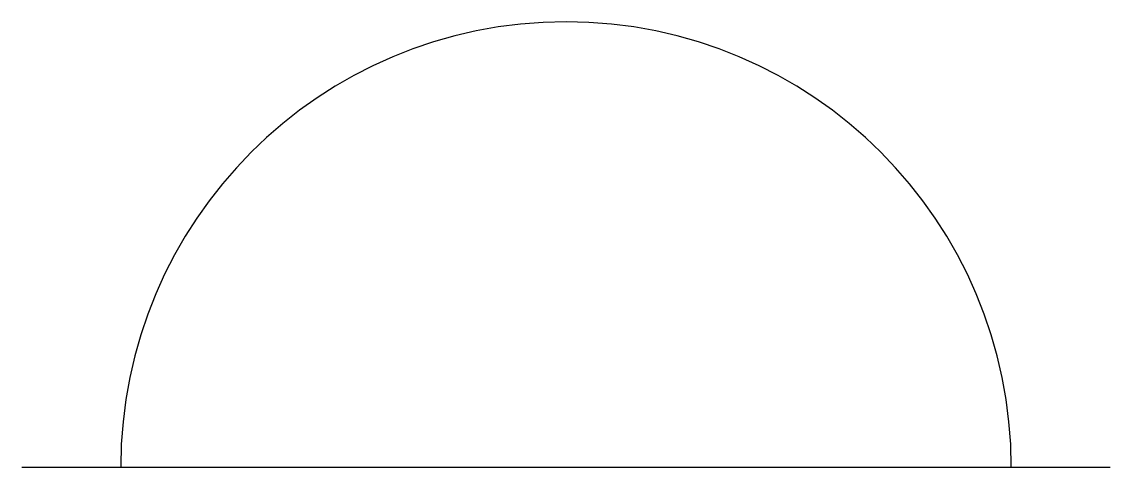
# Model space of a CAD drawing. Extents: x -2.2 to 2.2, y 0 to 1.8.
import ezdxf

# ---------------------------------------------------------------- set-up
doc = ezdxf.new("R2010")
doc.units = 0
doc.layers.get('0').update_dxf_attribs({"linetype": 'CONTINUOUS'})

msp = doc.modelspace()

# ---------------------------------------------------------------- linework, layer by layer
at = {"color": 0}
msp.add_line((-2.2, 0), (2.2, 0), dxfattribs=at)
msp.add_arc((0, 0), 1.8, 0, 180, dxfattribs=at)

doc.saveas('drawing.dxf')
